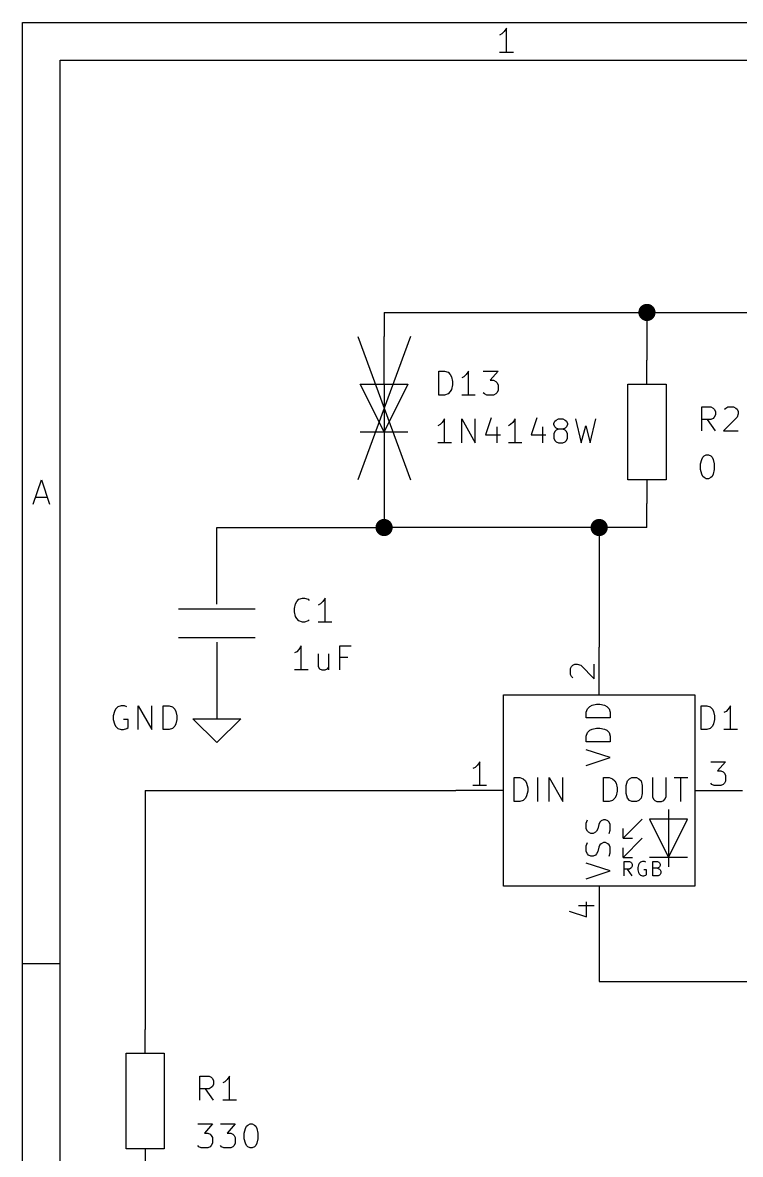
# Model space of a CAD drawing. Extents: x 0.4 to 11.3, y -7.9 to -0.4.
# Drawn here: x 0.394 to 1.895, y -2.761 to -0.394 of the extents above; entities that cross this region are included whole.
import ezdxf

# ---------------------------------------------------------------- set-up
doc = ezdxf.new("R2010")
doc.units = 0
doc.header["$MEASUREMENT"] = 0
for name, color, linetype in [('CYAN2', 4, 'CONTINUOUS'), ('GRAY3', 9, 'CONTINUOUS'), ('GREEN3', 91, 'CONTINUOUS'), ('LORANGE', 41, 'CONTINUOUS'), ('LYELLOW', 51, 'CONTINUOUS'), ('RED2', 1, 'CONTINUOUS'), ('RED3', 11, 'CONTINUOUS')]:
    doc.layers.add(name, color=color, linetype=linetype)

msp = doc.modelspace()

# ---------------------------------------------------------------- linework, layer by layer
at = {"layer": 'CYAN2', "linetype": 'CONTINUOUS'}
for p, q in [((1.81472, -1.2478), (1.81472, -1.1978)), ((1.81472, -1.1978), (1.83376, -1.1978)), ((1.83376, -1.1978), (1.83853, -1.20019)), ((1.83853, -1.20019), (1.84091, -1.20257)), ((1.84091, -1.20257), (1.84329, -1.20733)), ((1.84329, -1.20733), (1.84329, -1.21447)), ((1.86234, -1.20257), (1.86472, -1.20019)), ((1.86472, -1.20019), (1.86948, -1.1978)), ((1.86948, -1.1978), (1.88139, -1.1978)), ((1.88139, -1.1978), (1.88615, -1.20019)), ((1.88615, -1.20019), (1.88853, -1.20257)), ((1.88853, -1.20257), (1.89091, -1.20733)), ((1.89091, -1.20733), (1.89091, -1.21209)), ((1.83376, -1.224), (1.81472, -1.224)), ((1.84329, -1.2478), (1.82662, -1.224)), ((1.83853, -1.22161), (1.83376, -1.224)), ((1.84091, -1.21923), (1.83853, -1.22161)), ((1.84329, -1.21447), (1.84091, -1.21923)), ((1.88853, -1.21923), (1.85996, -1.2478)), ((1.89091, -1.21209), (1.88853, -1.21923)), ((1.85996, -1.2478), (1.89091, -1.2478)), ((1.8171, -1.30257), (1.81948, -1.30019)), ((1.81948, -1.30019), (1.82424, -1.2978)), ((1.82424, -1.2978), (1.829, -1.2978)), ((1.829, -1.2978), (1.83376, -1.30019)), ((1.83376, -1.30019), (1.83615, -1.30257)), ((1.81234, -1.31685), (1.81472, -1.30733)), ((1.81234, -1.32876), (1.81234, -1.31685)), ((1.81472, -1.30733), (1.8171, -1.30257)), ((1.83615, -1.30257), (1.83853, -1.30733)), ((1.83853, -1.30733), (1.84091, -1.31685)), ((1.84091, -1.31685), (1.84091, -1.32876)), ((1.81472, -1.33828), (1.81234, -1.32876)), ((1.8171, -1.34304), (1.81472, -1.33828)), ((1.81948, -1.34543), (1.8171, -1.34304)), ((1.82424, -1.3478), (1.81948, -1.34543)), ((1.829, -1.3478), (1.82424, -1.3478)), ((1.83376, -1.34543), (1.829, -1.3478)), ((1.83615, -1.34304), (1.83376, -1.34543)), ((1.83853, -1.33828), (1.83615, -1.34304)), ((1.84091, -1.32876), (1.83853, -1.33828)), ((0.962339, -1.61923), (0.964717, -1.60971)), ((0.962339, -1.61923), (0.964717, -1.60971)), ((0.964717, -1.60971), (0.967098, -1.60495)), ((0.964717, -1.60971), (0.967098, -1.60495)), ((0.967098, -1.60495), (0.971862, -1.60019)), ((0.967098, -1.60495), (0.971862, -1.60019)), ((0.971862, -1.60019), (0.979004, -1.5978)), ((0.971862, -1.60019), (0.979004, -1.5978)), ((0.979004, -1.5978), (0.983764, -1.5978)), ((0.979004, -1.5978), (0.983764, -1.5978)), ((0.983764, -1.5978), (0.990909, -1.60019)), ((0.983764, -1.5978), (0.990909, -1.60019)), ((0.990909, -1.60019), (0.993287, -1.60257)), ((0.990909, -1.60019), (0.993287, -1.60257)), ((1.0171, -1.60971), (1.01234, -1.61209)), ((1.0171, -1.60971), (1.01234, -1.61209)), ((1.02186, -1.60495), (1.0171, -1.60971)), ((1.02186, -1.60495), (1.0171, -1.60971)), ((1.02662, -1.5978), (1.02186, -1.60495)), ((1.02662, -1.5978), (1.02186, -1.60495)), ((1.02662, -1.6478), (1.02662, -1.5978)), ((1.02662, -1.6478), (1.02662, -1.5978)), ((0.962339, -1.62637), (0.962339, -1.61923)), ((0.962339, -1.62637), (0.962339, -1.61923)), ((0.964717, -1.6359), (0.962339, -1.62637)), ((0.964717, -1.6359), (0.962339, -1.62637)), ((0.967098, -1.64066), (0.964717, -1.6359)), ((0.967098, -1.64066), (0.964717, -1.6359)), ((0.971862, -1.64543), (0.967098, -1.64066)), ((0.971862, -1.64543), (0.967098, -1.64066)), ((0.979004, -1.6478), (0.971862, -1.64543)), ((0.979004, -1.6478), (0.971862, -1.64543)), ((0.983764, -1.6478), (0.979004, -1.6478)), ((0.983764, -1.6478), (0.979004, -1.6478)), ((0.990909, -1.64543), (0.983764, -1.6478)), ((0.990909, -1.64543), (0.983764, -1.6478)), ((0.993287, -1.64304), (0.990909, -1.64543)), ((0.993287, -1.64304), (0.990909, -1.64543)), ((1.04091, -1.6478), (1.01234, -1.6478)), ((1.04091, -1.6478), (1.01234, -1.6478)), ((0.976622, -1.6978), (0.971862, -1.70495)), ((0.976622, -1.6978), (0.971862, -1.70495)), ((0.976622, -1.7478), (0.976622, -1.6978)), ((0.976622, -1.7478), (0.976622, -1.6978)), ((1.05757, -1.7478), (1.05757, -1.6978)), ((1.05757, -1.6978), (1.08138, -1.6978)), ((1.05757, -1.7478), (1.05757, -1.6978)), ((1.05757, -1.6978), (1.08138, -1.6978)), ((0.967098, -1.70971), (0.962339, -1.71209)), ((0.967098, -1.70971), (0.962339, -1.71209)), ((0.971862, -1.70495), (0.967098, -1.70971)), ((0.971862, -1.70495), (0.967098, -1.70971)), ((1.01233, -1.71447), (1.01233, -1.74066)), ((1.01233, -1.71447), (1.01233, -1.74066)), ((1.03376, -1.71447), (1.03376, -1.7478)), ((1.03376, -1.71447), (1.03376, -1.7478)), ((1.07424, -1.72161), (1.05757, -1.72161)), ((1.07424, -1.72161), (1.05757, -1.72161)), ((0.990909, -1.7478), (0.962339, -1.7478)), ((0.990909, -1.7478), (0.962339, -1.7478)), ((1.01233, -1.74066), (1.01472, -1.74543)), ((1.01233, -1.74066), (1.01472, -1.74543)), ((1.01472, -1.74543), (1.01948, -1.7478)), ((1.01472, -1.74543), (1.01948, -1.7478)), ((1.01948, -1.7478), (1.02662, -1.7478)), ((1.01948, -1.7478), (1.02662, -1.7478)), ((1.02662, -1.7478), (1.03138, -1.74543)), ((1.02662, -1.7478), (1.03138, -1.74543)), ((1.03138, -1.74543), (1.03376, -1.74304)), ((1.03138, -1.74543), (1.03376, -1.74304)), ((0.6, -1.8228), (0.592858, -1.82519)), ((0.6, -1.8228), (0.592858, -1.82519)), ((0.607142, -1.8228), (0.6, -1.8228)), ((0.607142, -1.8228), (0.6, -1.8228)), ((0.611906, -1.82519), (0.607142, -1.8228)), ((0.611906, -1.82519), (0.607142, -1.8228)), ((0.635713, -1.8728), (0.635713, -1.8228)), ((0.635713, -1.8228), (0.664283, -1.8728)), ((0.635713, -1.8728), (0.635713, -1.8228)), ((0.635713, -1.8228), (0.664283, -1.8728)), ((0.664283, -1.8728), (0.664283, -1.8228)), ((0.664283, -1.8728), (0.664283, -1.8228)), ((0.688094, -1.8728), (0.688094, -1.8228)), ((0.688094, -1.8228), (0.7, -1.8228)), ((0.688094, -1.8728), (0.688094, -1.8228)), ((0.688094, -1.8228), (0.7, -1.8228)), ((0.7, -1.8228), (0.707142, -1.82519)), ((0.7, -1.8228), (0.707142, -1.82519)), ((1.58028, -1.82428), (1.58504, -1.8219)), ((1.58504, -1.8219), (1.59456, -1.81952)), ((1.59456, -1.81952), (1.6017, -1.81952)), ((1.6017, -1.81952), (1.61122, -1.8219)), ((1.61122, -1.8219), (1.61599, -1.82428)), ((1.81309, -1.8728), (1.81309, -1.8228)), ((1.81309, -1.8228), (1.825, -1.8228)), ((1.825, -1.8228), (1.83214, -1.82519)), ((1.875, -1.8228), (1.87024, -1.82995)), ((1.875, -1.8728), (1.875, -1.8228)), ((0.585713, -1.83471), (0.583335, -1.84423)), ((0.585713, -1.83471), (0.583335, -1.84423)), ((0.583335, -1.84423), (0.583335, -1.85137)), ((0.583335, -1.84423), (0.583335, -1.85137)), ((0.588094, -1.82995), (0.585713, -1.83471)), ((0.588094, -1.82995), (0.585713, -1.83471)), ((0.592858, -1.82519), (0.588094, -1.82995)), ((0.592858, -1.82519), (0.588094, -1.82995)), ((0.707142, -1.82519), (0.711906, -1.82995)), ((0.707142, -1.82519), (0.711906, -1.82995)), ((0.711906, -1.82995), (0.714287, -1.83471)), ((0.711906, -1.82995), (0.714287, -1.83471)), ((0.714287, -1.83471), (0.716665, -1.84423)), ((0.714287, -1.83471), (0.716665, -1.84423)), ((0.716665, -1.84423), (0.716665, -1.85137)), ((0.716665, -1.84423), (0.716665, -1.85137)), ((1.57313, -1.83619), (1.57551, -1.82905)), ((1.57313, -1.84809), (1.57313, -1.83619)), ((1.57551, -1.82905), (1.58028, -1.82428)), ((1.61599, -1.82428), (1.62075, -1.82905)), ((1.62075, -1.82905), (1.62313, -1.83619)), ((1.62313, -1.83619), (1.62313, -1.84809)), ((1.83214, -1.82519), (1.83691, -1.82995)), ((1.83691, -1.82995), (1.83929, -1.83471)), ((1.83929, -1.83471), (1.84167, -1.84423)), ((1.84167, -1.84423), (1.84167, -1.85137)), ((1.86548, -1.83471), (1.86072, -1.83709)), ((1.87024, -1.82995), (1.86548, -1.83471)), ((0.583335, -1.85137), (0.585713, -1.8609)), ((0.583335, -1.85137), (0.585713, -1.8609)), ((0.585713, -1.8609), (0.588094, -1.86566)), ((0.585713, -1.8609), (0.588094, -1.86566)), ((0.588094, -1.86566), (0.592858, -1.87043)), ((0.588094, -1.86566), (0.592858, -1.87043)), ((0.592858, -1.87043), (0.6, -1.8728)), ((0.592858, -1.87043), (0.6, -1.8728)), ((0.614283, -1.85137), (0.60476, -1.85137)), ((0.614283, -1.85137), (0.60476, -1.85137)), ((0.60476, -1.8728), (0.611906, -1.87043)), ((0.60476, -1.8728), (0.611906, -1.87043)), ((0.611906, -1.87043), (0.614283, -1.86804)), ((0.611906, -1.87043), (0.614283, -1.86804)), ((0.614283, -1.86804), (0.614283, -1.85137)), ((0.614283, -1.86804), (0.614283, -1.85137)), ((0.707142, -1.87043), (0.7, -1.8728)), ((0.707142, -1.87043), (0.7, -1.8728)), ((0.711906, -1.86566), (0.707142, -1.87043)), ((0.711906, -1.86566), (0.707142, -1.87043)), ((0.714287, -1.8609), (0.711906, -1.86566)), ((0.714287, -1.8609), (0.711906, -1.86566)), ((0.716665, -1.85137), (0.714287, -1.8609)), ((0.716665, -1.85137), (0.714287, -1.8609)), ((1.62313, -1.84809), (1.57313, -1.84809)), ((1.58504, -1.8719), (1.59456, -1.86952)), ((1.59456, -1.86952), (1.6017, -1.86952)), ((1.6017, -1.86952), (1.61122, -1.8719)), ((1.83214, -1.87043), (1.825, -1.8728)), ((1.83691, -1.86566), (1.83214, -1.87043)), ((1.83929, -1.8609), (1.83691, -1.86566)), ((1.84167, -1.85137), (1.83929, -1.8609)), ((0.6, -1.8728), (0.60476, -1.8728)), ((0.6, -1.8728), (0.60476, -1.8728)), ((0.7, -1.8728), (0.688094, -1.8728)), ((0.7, -1.8728), (0.688094, -1.8728)), ((1.57313, -1.88619), (1.57551, -1.87905)), ((1.57313, -1.89809), (1.57313, -1.88619)), ((1.57551, -1.87905), (1.58028, -1.87428)), ((1.58028, -1.87428), (1.58504, -1.8719)), ((1.61122, -1.8719), (1.61599, -1.87428)), ((1.61599, -1.87428), (1.62075, -1.87905)), ((1.62075, -1.87905), (1.62313, -1.88619)), ((1.62313, -1.88619), (1.62313, -1.89809)), ((1.825, -1.8728), (1.81309, -1.8728)), ((1.88929, -1.8728), (1.86072, -1.8728)), ((1.62313, -1.89809), (1.57313, -1.89809)), ((1.62313, -1.93143), (1.57313, -1.91476)), ((1.57313, -1.94809), (1.62313, -1.93143)), ((1.4219, -2.02313), (1.4219, -1.97313)), ((1.4219, -1.97313), (1.43381, -1.97313)), ((1.43381, -1.97313), (1.44095, -1.97551)), ((1.44095, -1.97551), (1.44571, -1.98028)), ((1.44571, -1.98028), (1.44809, -1.98504)), ((1.44809, -1.98504), (1.45047, -1.99456)), ((1.4719, -2.02313), (1.4719, -1.97313)), ((1.49571, -2.02313), (1.49571, -1.97313)), ((1.49571, -1.97313), (1.52428, -2.02313)), ((1.52428, -2.02313), (1.52428, -1.97313)), ((1.60904, -2.02313), (1.60904, -1.97313)), ((1.60904, -1.97313), (1.62095, -1.97313)), ((1.62095, -1.97313), (1.62809, -1.97551)), ((1.62809, -1.97551), (1.63285, -1.98028)), ((1.63285, -1.98028), (1.63524, -1.98504)), ((1.63524, -1.98504), (1.63761, -1.99456)), ((1.65667, -1.9898), (1.65904, -1.98028)), ((1.65904, -1.98028), (1.66381, -1.97551)), ((1.66381, -1.97551), (1.66857, -1.97313)), ((1.66857, -1.97313), (1.67809, -1.97313)), ((1.67809, -1.97313), (1.68285, -1.97551)), ((1.68285, -1.97551), (1.68761, -1.98028)), ((1.68761, -1.98028), (1.69, -1.9898)), ((1.71143, -1.97313), (1.71143, -2.01361)), ((1.74, -2.01361), (1.74, -1.97313)), ((1.75667, -1.97313), (1.78524, -1.97313)), ((1.77095, -2.02313), (1.77095, -1.97313)), ((1.44809, -2.01122), (1.44571, -2.01599)), ((1.45047, -2.0017), (1.44809, -2.01122)), ((1.45047, -1.99456), (1.45047, -2.0017)), ((1.63524, -2.01122), (1.63285, -2.01599)), ((1.63761, -2.0017), (1.63524, -2.01122)), ((1.63761, -1.99456), (1.63761, -2.0017)), ((1.65667, -2.00646), (1.65667, -1.9898)), ((1.65904, -2.01599), (1.65667, -2.00646)), ((1.69, -2.00646), (1.68761, -2.01599)), ((1.69, -1.9898), (1.69, -2.00646)), ((1.43381, -2.02313), (1.4219, -2.02313)), ((1.44095, -2.02075), (1.43381, -2.02313)), ((1.44571, -2.01599), (1.44095, -2.02075)), ((1.62095, -2.02313), (1.60904, -2.02313)), ((1.62809, -2.02075), (1.62095, -2.02313)), ((1.63285, -2.01599), (1.62809, -2.02075)), ((1.66381, -2.02075), (1.65904, -2.01599)), ((1.66857, -2.02313), (1.66381, -2.02075)), ((1.67809, -2.02313), (1.66857, -2.02313)), ((1.68285, -2.02075), (1.67809, -2.02313)), ((1.68761, -2.01599), (1.68285, -2.02075)), ((1.71143, -2.01361), (1.71381, -2.01837)), ((1.71381, -2.01837), (1.71619, -2.02075)), ((1.71619, -2.02075), (1.72095, -2.02313)), ((1.72095, -2.02313), (1.73047, -2.02313)), ((1.73047, -2.02313), (1.73524, -2.02075)), ((1.73524, -2.02075), (1.73762, -2.01837)), ((1.73762, -2.01837), (1.74, -2.01361)), ((1.57313, -2.06857), (1.57551, -2.06143)), ((1.57313, -2.08047), (1.57313, -2.06857)), ((1.57551, -2.08524), (1.57313, -2.08047)), ((1.59694, -2.08047), (1.59456, -2.08524)), ((1.59932, -2.07095), (1.59694, -2.08047)), ((1.6017, -2.06619), (1.59932, -2.07095)), ((1.60408, -2.06381), (1.6017, -2.06619)), ((1.60885, -2.06143), (1.60408, -2.06381)), ((1.61361, -2.06143), (1.60885, -2.06143)), ((1.61837, -2.06381), (1.61361, -2.06143)), ((1.62075, -2.06619), (1.61837, -2.06381)), ((1.62313, -2.07095), (1.62075, -2.06619)), ((1.62075, -2.09), (1.62313, -2.08285)), ((1.62313, -2.08285), (1.62313, -2.07095)), ((1.57789, -2.08762), (1.57551, -2.08524)), ((1.58265, -2.09), (1.57789, -2.08762)), ((1.58742, -2.09), (1.58265, -2.09)), ((1.59218, -2.08762), (1.58742, -2.09)), ((1.59456, -2.08524), (1.59218, -2.08762)), ((1.57313, -2.11619), (1.57551, -2.10904)), ((1.57313, -2.12809), (1.57313, -2.11619)), ((1.57551, -2.13285), (1.57313, -2.12809)), ((1.59694, -2.12809), (1.59456, -2.13285)), ((1.59932, -2.11857), (1.59694, -2.12809)), ((1.6017, -2.11381), (1.59932, -2.11857)), ((1.60408, -2.11143), (1.6017, -2.11381)), ((1.60885, -2.10904), (1.60408, -2.11143)), ((1.61361, -2.10904), (1.60885, -2.10904)), ((1.61837, -2.11143), (1.61361, -2.10904)), ((1.62075, -2.11381), (1.61837, -2.11143)), ((1.62313, -2.11857), (1.62075, -2.11381)), ((1.62075, -2.13761), (1.62313, -2.13047)), ((1.62313, -2.13047), (1.62313, -2.11857)), ((1.62313, -2.16857), (1.57313, -2.1519)), ((1.57789, -2.13524), (1.57551, -2.13285)), ((1.58265, -2.13761), (1.57789, -2.13524)), ((1.58742, -2.13761), (1.58265, -2.13761)), ((1.59218, -2.13524), (1.58742, -2.13761)), ((1.59456, -2.13285), (1.59218, -2.13524)), ((1.57313, -2.18524), (1.62313, -2.16857)), ((0.764717, -2.6478), (0.764717, -2.5978)), ((0.764717, -2.5978), (0.783764, -2.5978)), ((0.783764, -2.5978), (0.788528, -2.60019)), ((0.788528, -2.60019), (0.790909, -2.60257)), ((0.790909, -2.60257), (0.793287, -2.60733)), ((0.826622, -2.5978), (0.821862, -2.60495)), ((0.826622, -2.6478), (0.826622, -2.5978)), ((0.783764, -2.624), (0.764717, -2.624)), ((0.793287, -2.6478), (0.776622, -2.624)), ((0.788528, -2.62161), (0.783764, -2.624)), ((0.790909, -2.61923), (0.788528, -2.62161)), ((0.793287, -2.61447), (0.790909, -2.61923)), ((0.793287, -2.60733), (0.793287, -2.61447)), ((0.817098, -2.60971), (0.812339, -2.61209)), ((0.821862, -2.60495), (0.817098, -2.60971)), ((0.840909, -2.6478), (0.812339, -2.6478)), ((0.759957, -2.6978), (0.790909, -2.6978)), ((0.790909, -2.6978), (0.77424, -2.71685)), ((0.807575, -2.6978), (0.838528, -2.6978)), ((0.838528, -2.6978), (0.821858, -2.71685)), ((0.864717, -2.70019), (0.869476, -2.6978)), ((0.869476, -2.6978), (0.87424, -2.6978)), ((0.87424, -2.6978), (0.879, -2.70019)), ((0.77424, -2.71685), (0.781386, -2.71685)), ((0.781386, -2.71685), (0.786146, -2.71923)), ((0.786146, -2.71923), (0.788528, -2.72161)), ((0.788528, -2.72161), (0.790909, -2.72637)), ((0.821858, -2.71685), (0.829004, -2.71685)), ((0.829004, -2.71685), (0.833764, -2.71923)), ((0.833764, -2.71923), (0.836146, -2.72161)), ((0.836146, -2.72161), (0.838528, -2.72637)), ((0.857575, -2.71685), (0.859953, -2.70733)), ((0.857575, -2.72876), (0.857575, -2.71685)), ((0.859953, -2.70733), (0.862335, -2.70257)), ((0.862335, -2.70257), (0.864717, -2.70019)), ((0.879, -2.70019), (0.881382, -2.70257)), ((0.881382, -2.70257), (0.883764, -2.70733)), ((0.883764, -2.70733), (0.886146, -2.71685)), ((0.886146, -2.71685), (0.886146, -2.72876)), ((0.762339, -2.74543), (0.759957, -2.74304)), ((0.767098, -2.7478), (0.762339, -2.74543)), ((0.786146, -2.74543), (0.781386, -2.7478)), ((0.788528, -2.74304), (0.786146, -2.74543)), ((0.790909, -2.73828), (0.788528, -2.74304)), ((0.790909, -2.72637), (0.790909, -2.73828)), ((0.809957, -2.74543), (0.807575, -2.74304)), ((0.814717, -2.7478), (0.809957, -2.74543)), ((0.833764, -2.74543), (0.829004, -2.7478)), ((0.836146, -2.74304), (0.833764, -2.74543)), ((0.838528, -2.73828), (0.836146, -2.74304)), ((0.838528, -2.72637), (0.838528, -2.73828)), ((0.859953, -2.73828), (0.857575, -2.72876)), ((0.862335, -2.74304), (0.859953, -2.73828)), ((0.864717, -2.74543), (0.862335, -2.74304)), ((0.869476, -2.7478), (0.864717, -2.74543)), ((0.879, -2.74543), (0.87424, -2.7478)), ((0.881382, -2.74304), (0.879, -2.74543)), ((0.883764, -2.73828), (0.881382, -2.74304)), ((0.886146, -2.72876), (0.883764, -2.73828)), ((0.781386, -2.7478), (0.767098, -2.7478)), ((0.829004, -2.7478), (0.814717, -2.7478)), ((0.87424, -2.7478), (0.869476, -2.7478))]:
    msp.add_line(p, q, dxfattribs=at)
at = {"layer": 'GRAY3', "linetype": 'CONTINUOUS'}
for p, q in [((1.15, -1.15), (1.15, -1.05)), ((1.26472, -1.1728), (1.26472, -1.1228)), ((1.26472, -1.1228), (1.27662, -1.1228)), ((1.27662, -1.1228), (1.28376, -1.12519)), ((1.28376, -1.12519), (1.28853, -1.12995)), ((1.28853, -1.12995), (1.29091, -1.13471)), ((1.29091, -1.13471), (1.29329, -1.14423)), ((1.3171, -1.13471), (1.31234, -1.13709)), ((1.32186, -1.12995), (1.3171, -1.13471)), ((1.32662, -1.1228), (1.32186, -1.12995)), ((1.32662, -1.1728), (1.32662, -1.1228)), ((1.35757, -1.1228), (1.38853, -1.1228)), ((1.38853, -1.1228), (1.37186, -1.14185)), ((1.1, -1.15), (1.2, -1.15)), ((1.15, -1.25), (1.1, -1.15)), ((1.15, -1.15), (1.15, -1.25)), ((1.2, -1.15), (1.15, -1.25)), ((1.29329, -1.15137), (1.29091, -1.1609)), ((1.29329, -1.14423), (1.29329, -1.15137)), ((1.37186, -1.14185), (1.379, -1.14185)), ((1.379, -1.14185), (1.38376, -1.14423)), ((1.38376, -1.14423), (1.38615, -1.14661)), ((1.38615, -1.14661), (1.38853, -1.15137)), ((1.38853, -1.15137), (1.38853, -1.16328)), ((1.27662, -1.1728), (1.26472, -1.1728)), ((1.28376, -1.17043), (1.27662, -1.1728)), ((1.28853, -1.16566), (1.28376, -1.17043)), ((1.29091, -1.1609), (1.28853, -1.16566)), ((1.34091, -1.1728), (1.31234, -1.1728)), ((1.35996, -1.17043), (1.35757, -1.16804)), ((1.36472, -1.1728), (1.35996, -1.17043)), ((1.379, -1.1728), (1.36472, -1.1728)), ((1.38376, -1.17043), (1.379, -1.1728)), ((1.38615, -1.16804), (1.38376, -1.17043)), ((1.38853, -1.16328), (1.38615, -1.16804)), ((1.27186, -1.22995), (1.2671, -1.23471)), ((1.27662, -1.2228), (1.27186, -1.22995)), ((1.27662, -1.2728), (1.27662, -1.2228)), ((1.31233, -1.2728), (1.31233, -1.2228)), ((1.31233, -1.2228), (1.34091, -1.2728)), ((1.34091, -1.2728), (1.34091, -1.2228)), ((1.37424, -1.22043), (1.36234, -1.25614)), ((1.41948, -1.22995), (1.41472, -1.23471)), ((1.42424, -1.2228), (1.41948, -1.22995)), ((1.42424, -1.2728), (1.42424, -1.2228)), ((1.46948, -1.22043), (1.45757, -1.25614)), ((1.50519, -1.23233), (1.50757, -1.22757)), ((1.50757, -1.22757), (1.50995, -1.22519)), ((1.50995, -1.22519), (1.51472, -1.2228)), ((1.51472, -1.2228), (1.52424, -1.2228)), ((1.52424, -1.2228), (1.529, -1.22519)), ((1.529, -1.22519), (1.53138, -1.22757)), ((1.53138, -1.22757), (1.53376, -1.23233)), ((1.55043, -1.2228), (1.56233, -1.2728)), ((1.58138, -1.2728), (1.59329, -1.2228)), ((1.1, -1.25), (1.2, -1.25)), ((1.15, -1.25), (1.15, -1.35)), ((1.2671, -1.23471), (1.26234, -1.23709)), ((1.38615, -1.23947), (1.38615, -1.2728)), ((1.41472, -1.23471), (1.40996, -1.23709)), ((1.48138, -1.23947), (1.48138, -1.2728)), ((1.50519, -1.23471), (1.50519, -1.23233)), ((1.50757, -1.23947), (1.50519, -1.23471)), ((1.50757, -1.249), (1.50519, -1.25376)), ((1.50519, -1.25376), (1.50519, -1.26328)), ((1.50995, -1.24185), (1.50757, -1.23947)), ((1.50995, -1.24661), (1.50757, -1.249)), ((1.51472, -1.24423), (1.50995, -1.24185)), ((1.51472, -1.24423), (1.50995, -1.24661)), ((1.52424, -1.24423), (1.51472, -1.24423)), ((1.529, -1.24185), (1.52424, -1.24423)), ((1.529, -1.24661), (1.52424, -1.24423)), ((1.53138, -1.23947), (1.529, -1.24185)), ((1.53138, -1.249), (1.529, -1.24661)), ((1.53376, -1.23471), (1.53138, -1.23947)), ((1.53376, -1.25376), (1.53138, -1.249)), ((1.53376, -1.23233), (1.53376, -1.23471)), ((1.53376, -1.26328), (1.53376, -1.25376)), ((1.56233, -1.2728), (1.57186, -1.23709)), ((1.57186, -1.23709), (1.58138, -1.2728)), ((1.29091, -1.2728), (1.26234, -1.2728)), ((1.36234, -1.25614), (1.39329, -1.25614)), ((1.43853, -1.2728), (1.40996, -1.2728)), ((1.45757, -1.25614), (1.48852, -1.25614)), ((1.50519, -1.26328), (1.50757, -1.26804)), ((1.50757, -1.26804), (1.50995, -1.27043)), ((1.50995, -1.27043), (1.51472, -1.2728)), ((1.51472, -1.2728), (1.52424, -1.2728)), ((1.52424, -1.2728), (1.529, -1.27043)), ((1.529, -1.27043), (1.53138, -1.26804)), ((1.53138, -1.26804), (1.53376, -1.26328))]:
    msp.add_line(p, q, dxfattribs=at)
at = {"layer": 'GREEN3', "linetype": 'CONTINUOUS'}
for p, q in [((1.15, -1), (1.7, -1)), ((1.15, -1), (1.15, -1.05)), ((1.7, -1), (1.7, -1.1)), ((1.7, -1), (2.05, -1)), ((1.15, -1.35), (1.15, -1.45)), ((1.7, -1.45), (1.7, -1.4)), ((0.8, -1.5), (0.8, -1.45)), ((0.8, -1.45), (1.15, -1.45)), ((1.6, -1.45), (1.15, -1.45)), ((1.7, -1.45), (1.6, -1.45)), ((1.6, -1.45), (1.6, -1.7)), ((0.65, -2), (1.3, -2)), ((0.65, -2), (0.65, -2.5)), ((1.6, -2.3), (1.6, -2.4)), ((1.6, -2.4), (2.3, -2.4))]:
    msp.add_line(p, q, dxfattribs=at)
at = {"layer": 'GREEN3', "const_width": 0.018}
for points in [[(1.691, -1, 1), (1.709, -1, 1)], [(1.141, -1.45, 1), (1.159, -1.45, 1)], [(1.591, -1.45, 1), (1.609, -1.45, 1)]]:
    msp.add_lwpolyline(points, format="xyb", close=True, dxfattribs=at)
at = {"layer": 'LORANGE', "linetype": 'CONTINUOUS'}
for p, q in [((1.095, -1.05), (1.205, -1.35)), ((1.205, -1.05), (1.095, -1.35))]:
    msp.add_line(p, q, dxfattribs=at)
at = {"layer": 'LYELLOW', "linetype": 'CONTINUOUS'}
for p, q in [((1.4, -2.2), (1.4, -1.8)), ((1.4, -1.8), (1.8, -1.8)), ((1.8, -1.8), (1.8, -2.2)), ((1.8, -2.2), (1.4, -2.2))]:
    msp.add_line(p, q, dxfattribs=at)
at = {"layer": 'RED2', "linetype": 'CONTINUOUS'}
for p, q in [((0.393701, -0.393701), (11.2993, -0.393701)), ((0.393701, -7.8743), (0.393701, -0.393701)), ((1.39646, -0.417449), (1.39158, -0.419886)), ((1.40133, -0.412575), (1.39646, -0.417449)), ((1.4062, -0.405264), (1.40133, -0.412575)), ((1.4062, -0.456445), (1.4062, -0.405264)), ((0.472441, -0.472441), (11.2206, -0.472441)), ((0.472441, -7.79556), (0.472441, -0.472441)), ((1.42083, -0.456445), (1.39158, -0.456445)), ((1.7, -1.15), (1.7, -1.1)), ((1.66, -1.35), (1.66, -1.15)), ((1.66, -1.15), (1.74, -1.15)), ((1.74, -1.15), (1.74, -1.35)), ((0.416012, -1.40133), (0.433071, -1.35015)), ((0.433071, -1.35015), (0.45013, -1.40133)), ((1.74, -1.35), (1.66, -1.35)), ((1.7, -1.35), (1.7, -1.4)), ((0.420886, -1.3867), (0.445256, -1.3867)), ((0.8, -1.61), (0.8, -1.5)), ((0.8, -1.61), (0.8, -1.5)), ((0.72, -1.62), (0.88, -1.62)), ((0.72, -1.68), (0.88, -1.68)), ((0.8, -1.69), (0.8, -1.8)), ((0.8, -1.69), (0.8, -1.8)), ((1.6, -1.8), (1.6, -1.7)), ((0.8, -1.8), (0.8, -1.85)), ((1.4, -2.2), (1.4, -1.8)), ((1.4, -1.8), (1.8, -1.8)), ((1.8, -1.8), (1.8, -2.2)), ((0.8, -1.9), (0.75, -1.85)), ((0.75, -1.85), (0.8, -1.85)), ((0.8, -1.85), (0.85, -1.85)), ((0.85, -1.85), (0.8, -1.9)), ((1.4, -2), (1.3, -2)), ((1.8, -2), (1.9, -2)), ((1.745, -2.04), (1.745, -2.14)), ((1.69, -2.06), (1.65, -2.1)), ((1.65, -2.1), (1.65, -2.08)), ((1.785, -2.06), (1.705, -2.06)), ((1.705, -2.06), (1.745, -2.14)), ((1.745, -2.14), (1.785, -2.06)), ((1.65, -2.1), (1.67, -2.1)), ((1.69, -2.1), (1.65, -2.14)), ((1.65, -2.14), (1.65, -2.12)), ((1.65, -2.14), (1.67, -2.14)), ((1.65214, -2.17868), (1.65214, -2.14868)), ((1.65214, -2.14868), (1.66357, -2.14868)), ((1.66357, -2.14868), (1.66643, -2.15011)), ((1.66643, -2.15011), (1.66785, -2.15154)), ((1.66785, -2.15154), (1.66928, -2.1544)), ((1.66928, -2.1544), (1.66928, -2.15868)), ((1.68357, -2.15297), (1.68214, -2.15583)), ((1.68643, -2.15011), (1.68357, -2.15297)), ((1.69071, -2.14868), (1.68643, -2.15011)), ((1.695, -2.14868), (1.69071, -2.14868)), ((1.69785, -2.15011), (1.695, -2.14868)), ((1.785, -2.14), (1.705, -2.14)), ((1.71214, -2.17868), (1.71214, -2.14868)), ((1.71214, -2.14868), (1.72214, -2.14868)), ((1.72214, -2.14868), (1.725, -2.15011)), ((1.725, -2.15011), (1.72643, -2.15154)), ((1.72643, -2.15154), (1.72785, -2.1544)), ((1.72785, -2.1544), (1.72785, -2.15726)), ((1.745, -2.14), (1.745, -2.16)), ((1.66357, -2.1644), (1.65214, -2.1644)), ((1.66928, -2.17868), (1.65928, -2.1644)), ((1.66643, -2.16297), (1.66357, -2.1644)), ((1.66785, -2.16154), (1.66643, -2.16297)), ((1.66928, -2.15868), (1.66785, -2.16154)), ((1.68214, -2.15583), (1.68071, -2.16154)), ((1.68071, -2.16154), (1.68071, -2.16583)), ((1.68071, -2.16583), (1.68214, -2.17154)), ((1.68214, -2.17154), (1.68357, -2.1744)), ((1.68357, -2.1744), (1.68643, -2.17726)), ((1.68643, -2.17726), (1.69071, -2.17868)), ((1.69928, -2.16583), (1.69357, -2.16583)), ((1.69357, -2.17868), (1.69785, -2.17726)), ((1.69785, -2.17726), (1.69928, -2.17583)), ((1.69928, -2.17583), (1.69928, -2.16583)), ((1.72214, -2.16297), (1.71214, -2.16297)), ((1.725, -2.16154), (1.72214, -2.16297)), ((1.72214, -2.16297), (1.72643, -2.1644)), ((1.72643, -2.17726), (1.72357, -2.17868)), ((1.72643, -2.16011), (1.725, -2.16154)), ((1.72785, -2.15726), (1.72643, -2.16011)), ((1.72643, -2.1644), (1.72785, -2.16583)), ((1.72785, -2.17583), (1.72643, -2.17726)), ((1.72785, -2.16583), (1.72928, -2.16868)), ((1.72928, -2.17297), (1.72785, -2.17583)), ((1.72928, -2.16868), (1.72928, -2.17297)), ((1.8, -2.2), (1.4, -2.2)), ((1.6, -2.2), (1.6, -2.3)), ((1.69071, -2.17868), (1.69357, -2.17868)), ((1.72357, -2.17868), (1.71214, -2.17868)), ((0.393701, -2.3622), (0.472441, -2.3622)), ((0.65, -2.55), (0.65, -2.5)), ((0.61, -2.75), (0.61, -2.55)), ((0.61, -2.55), (0.69, -2.55)), ((0.69, -2.55), (0.69, -2.75)), ((0.69, -2.75), (0.61, -2.75)), ((0.65, -2.75), (0.65, -2.8))]:
    msp.add_line(p, q, dxfattribs=at)
at = {"layer": 'RED3', "linetype": 'CONTINUOUS'}
for p, q in [((1.53988, -1.74523), (1.54226, -1.74047)), ((1.53988, -1.75714), (1.53988, -1.74523)), ((1.54226, -1.74047), (1.54464, -1.73809)), ((1.54464, -1.73809), (1.5494, -1.73571)), ((1.5494, -1.73571), (1.55417, -1.73571)), ((1.55417, -1.73571), (1.56131, -1.73809)), ((1.56131, -1.73809), (1.58988, -1.76666)), ((1.58988, -1.76666), (1.58988, -1.73571)), ((1.54226, -1.7619), (1.53988, -1.75714)), ((1.54464, -1.76428), (1.54226, -1.7619)), ((1.35, -1.93988), (1.34524, -1.94702)), ((1.35, -1.98988), (1.35, -1.93988)), ((1.83333, -1.93988), (1.86429, -1.93988)), ((1.86429, -1.93988), (1.84762, -1.95893)), ((1.34048, -1.95178), (1.33572, -1.95417)), ((1.34524, -1.94702), (1.34048, -1.95178)), ((1.84762, -1.95893), (1.85476, -1.95893)), ((1.85476, -1.95893), (1.85952, -1.96131)), ((1.85952, -1.96131), (1.86191, -1.96369)), ((1.86191, -1.96369), (1.86429, -1.96845)), ((1.83572, -1.9875), (1.83333, -1.98512)), ((1.84048, -1.98988), (1.83572, -1.9875)), ((1.85952, -1.9875), (1.85476, -1.98988)), ((1.86191, -1.98512), (1.85952, -1.9875)), ((1.86429, -1.98035), (1.86191, -1.98512)), ((1.86429, -1.96845), (1.86429, -1.98035)), ((1.36429, -1.98988), (1.33572, -1.98988)), ((1.85476, -1.98988), (1.84048, -1.98988)), ((1.55655, -2.24047), (1.58988, -2.24047)), ((1.57321, -2.26428), (1.57321, -2.23333)), ((1.5375, -2.25238), (1.57321, -2.26428))]:
    msp.add_line(p, q, dxfattribs=at)

doc.saveas('drawing.dxf')
